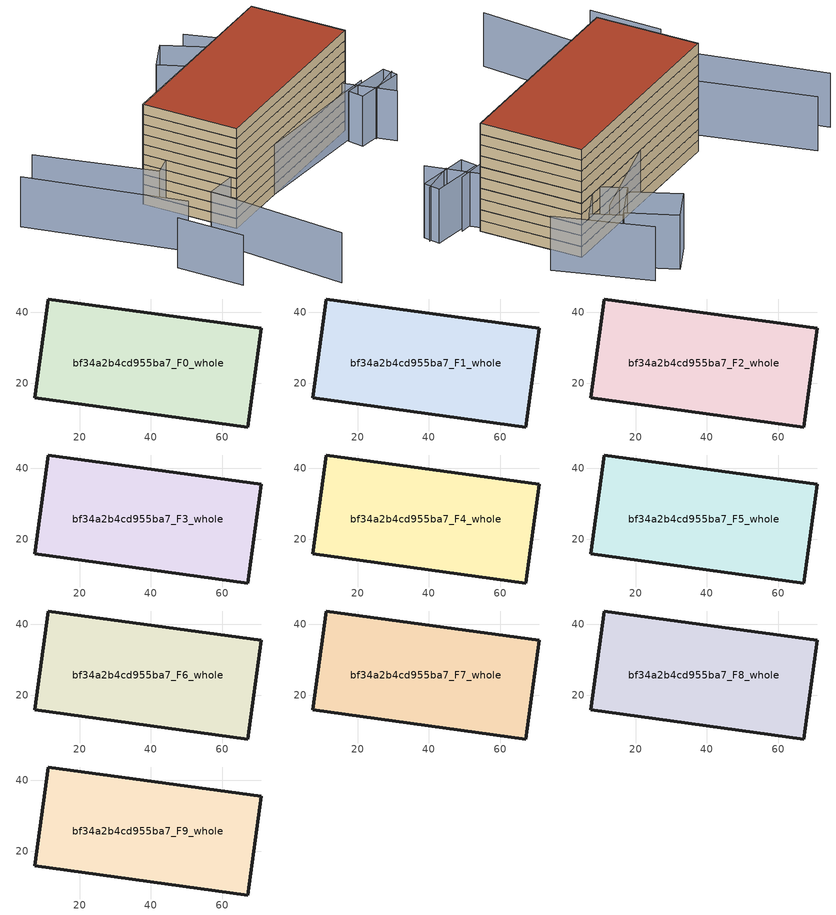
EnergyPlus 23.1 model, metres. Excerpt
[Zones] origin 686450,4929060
bf34a2b4cd955ba7_F0_whole
 floor ground (EU_floor_Construction): 67.18,7.75 71.02,35.47 11.15,43.75 7.31,16.03 z0
 wall outside (EU_wall_Construction): 7.31,16.03 11.15,43.75 71.02,35.47 67.18,7.75 7.31,16.03 z0:3
bf34a2b4cd955ba7_F1_whole
 floor to bf34a2b4cd955ba7_F0_whole (EU_floor_Construction): 67.17,7.75 71.01,35.47 11.15,43.75 7.3,16.03 z3
 wall outside (EU_wall_Construction): 7.31,16.03 11.15,43.75 71.02,35.47 67.18,7.75 7.31,16.03 z3:6
bf34a2b4cd955ba7_F2_whole
 floor to bf34a2b4cd955ba7_F1_whole (EU_floor_Construction): 67.17,7.75 71.01,35.47 11.15,43.75 7.3,16.03 z6
 wall outside (EU_wall_Construction): 7.31,16.03 11.15,43.75 71.02,35.47 67.18,7.75 7.31,16.03 z6:9
bf34a2b4cd955ba7_F3_whole
 floor to bf34a2b4cd955ba7_F2_whole (EU_floor_Construction): 67.17,7.75 71.01,35.47 11.15,43.75 7.3,16.03 z9
 wall outside (EU_wall_Construction): 7.31,16.03 11.15,43.75 71.02,35.47 67.18,7.75 7.31,16.03 z9:12
bf34a2b4cd955ba7_F4_whole
 floor to bf34a2b4cd955ba7_F3_whole (EU_floor_Construction): 67.17,7.75 71.01,35.47 11.15,43.75 7.3,16.03 z12
 wall outside (EU_wall_Construction): 7.31,16.03 11.15,43.75 71.02,35.47 67.18,7.75 7.31,16.03 z12:15
bf34a2b4cd955ba7_F5_whole
 floor to bf34a2b4cd955ba7_F4_whole (EU_floor_Construction): 67.17,7.75 71.01,35.47 11.15,43.75 7.3,16.03 z15
 wall outside (EU_wall_Construction): 7.31,16.03 11.15,43.75 71.02,35.47 67.18,7.75 7.31,16.03 z15:18
bf34a2b4cd955ba7_F6_whole
 floor to bf34a2b4cd955ba7_F5_whole (EU_floor_Construction): 67.17,7.75 71.01,35.47 11.15,43.75 7.3,16.03 z18
 wall outside (EU_wall_Construction): 7.31,16.03 11.15,43.75 71.02,35.47 67.18,7.75 7.31,16.03 z18:21
bf34a2b4cd955ba7_F7_whole
 floor to bf34a2b4cd955ba7_F6_whole (EU_floor_Construction): 67.17,7.75 71.01,35.47 11.15,43.75 7.3,16.03 z21
 wall outside (EU_wall_Construction): 7.31,16.03 11.15,43.75 71.02,35.47 67.18,7.75 7.31,16.03 z21:24
bf34a2b4cd955ba7_F8_whole
 floor to bf34a2b4cd955ba7_F7_whole (EU_floor_Construction): 67.17,7.75 71.01,35.47 11.15,43.75 7.3,16.03 z24
 wall outside (EU_wall_Construction): 7.31,16.03 11.15,43.75 71.02,35.47 67.18,7.75 7.31,16.03 z24:27
bf34a2b4cd955ba7_F9_whole
 floor to bf34a2b4cd955ba7_F8_whole (EU_floor_Construction): 67.17,7.75 71.01,35.47 11.15,43.75 7.3,16.03 z27
 wall outside (EU_wall_Construction): 7.31,16.03 11.15,43.75 71.02,35.47 67.18,7.75 7.31,16.03 z27:30
 roof outside (EU_roof_Construction): 71.02,35.47 67.18,7.75 7.31,16.03 11.15,43.75 z30
shading: 65.78,-1.51 76.1,-2.01 / -10.74,-19.94 -1.5,20 / -1.5,20 68.7,3.76 / -17.81,23.33 -20.72,3.95 / 66.51,-7.02 63.63,32.49 / -11.22,69.62 -8.51,23.88 / 69.44,42.17 4.06,36.39 / 4.06,36.39 1,70.94 / 79.59,30.59 75.79,56.26 / 61.9,4.78 76.2,0.44 / 76.2,0.44 74.88,-3.9 / 74.88,-3.9 60.59,0.45 / 60.59,0.45 61.9,4.78 / 59.78,43.3 72.96,46.99 / 72.96,46.99 75.21,38.98 / 75.21,38.98 62.02,35.29 / 62.02,35.29 59.78,43.3 / 71.88,46.66 61.58,43.79 / 61.58,43.79 57.85,57.16 / 57.85,57.16 68.15,60.03 / 68.15,60.03 71.88,46.66 z0:15
[Building]
EU S2 Campaign: North Axis=0; Terrain=City; Solar Distribution=FullExterior
[Site:Location]
Bologna: Latitude=44.5; Longitude=11.25; Time Zone=1; Elevation=37
[SizingPeriod:WeatherFileDays]
AnnualSizingPeriod: Begin Month=1; Begin Day of Month=1; End Month=12; End Day of Month=31; Day of Week for Start Day=Monday; Use Weather File Daylight Saving Period=No; Use Weather File Rain and Snow Indicators=No
[MATERIAL]
EU_InternalMass_Material: Roughness=MediumRough; Thickness=0.1; Conductivity=1; Density=1800; Specific Heat=900; Thermal Absorptance=0.9; Solar Absorptance=0.7; Visible Absorptance=0.7
[MATERIAL:NOMASS] Roughness=MediumRough; Thermal Absorptance=0.9; Solar Absorptance=0.7; Visible Absorptance=0.7
Name | Thermal Resistance
EU_wall_NoMass | 0.905828
EU_roof_NoMass | 0.37593
EU_floor_NoMass | 0.67114
[CONSTRUCTION]
EU_wall_Construction: EU_wall_NoMass
EU_roof_Construction: EU_roof_NoMass
EU_floor_Construction: EU_floor_NoMass
EU_InternalMass_Construction: EU_InternalMass_Material
[ZONE] Type=1; Multiplier=1; Ceiling Height=autocalculate; Volume=5075.13; Floor Area=autocalculate; Part of Total Floor Area=Yes
bf34a2b4cd955ba7_F0_whole; bf34a2b4cd955ba7_F1_whole; bf34a2b4cd955ba7_F2_whole; bf34a2b4cd955ba7_F3_whole; bf34a2b4cd955ba7_F4_whole; bf34a2b4cd955ba7_F5_whole; bf34a2b4cd955ba7_F6_whole; bf34a2b4cd955ba7_F7_whole; bf34a2b4cd955ba7_F8_whole; bf34a2b4cd955ba7_F9_whole
[INTERNALMASS] Construction=EU_InternalMass_Construction; Surface Area=1691.71
Name | Zone or ZoneList
bf34a2b4cd955ba7_F0_whole_EU_InternalMass | bf34a2b4cd955ba7_F0_whole
bf34a2b4cd955ba7_F1_whole_EU_InternalMass | bf34a2b4cd955ba7_F1_whole
bf34a2b4cd955ba7_F2_whole_EU_InternalMass | bf34a2b4cd955ba7_F2_whole
bf34a2b4cd955ba7_F3_whole_EU_InternalMass | bf34a2b4cd955ba7_F3_whole
bf34a2b4cd955ba7_F4_whole_EU_InternalMass | bf34a2b4cd955ba7_F4_whole
bf34a2b4cd955ba7_F5_whole_EU_InternalMass | bf34a2b4cd955ba7_F5_whole
bf34a2b4cd955ba7_F6_whole_EU_InternalMass | bf34a2b4cd955ba7_F6_whole
bf34a2b4cd955ba7_F7_whole_EU_InternalMass | bf34a2b4cd955ba7_F7_whole
bf34a2b4cd955ba7_F8_whole_EU_InternalMass | bf34a2b4cd955ba7_F8_whole
bf34a2b4cd955ba7_F9_whole_EU_InternalMass | bf34a2b4cd955ba7_F9_whole
[OTHEREQUIPMENT] Fuel Type=Electricity; Design Level Calculation Method=Watts/Area; Power per Zone Floor Area=1; Fraction Latent=0; Fraction Radiant=0; Fraction Lost=0; Carbon Dioxide Generation Rate=0; EndUse Subcategory=EU_Step8_InternalGains
Name | Zone or ZoneList or Space or SpaceList | Schedule
EU_Step8_InternalGain_bf34a2b4cd955ba7_F0_whole_f000 | bf34a2b4cd955ba7_F0_whole | EU_Step8_GainSchedule_bf34a2b4cd955ba7_F0_whole_f000
EU_Step8_InternalGain_bf34a2b4cd955ba7_F1_whole_f000 | bf34a2b4cd955ba7_F1_whole | EU_Step8_GainSchedule_bf34a2b4cd955ba7_F1_whole_f000
EU_Step8_InternalGain_bf34a2b4cd955ba7_F2_whole_f000 | bf34a2b4cd955ba7_F2_whole | EU_Step8_GainSchedule_bf34a2b4cd955ba7_F2_whole_f000
EU_Step8_InternalGain_bf34a2b4cd955ba7_F3_whole_f000 | bf34a2b4cd955ba7_F3_whole | EU_Step8_GainSchedule_bf34a2b4cd955ba7_F3_whole_f000
EU_Step8_InternalGain_bf34a2b4cd955ba7_F4_whole_f000 | bf34a2b4cd955ba7_F4_whole | EU_Step8_GainSchedule_bf34a2b4cd955ba7_F4_whole_f000
EU_Step8_InternalGain_bf34a2b4cd955ba7_F5_whole_f000 | bf34a2b4cd955ba7_F5_whole | EU_Step8_GainSchedule_bf34a2b4cd955ba7_F5_whole_f000
EU_Step8_InternalGain_bf34a2b4cd955ba7_F6_whole_f000 | bf34a2b4cd955ba7_F6_whole | EU_Step8_GainSchedule_bf34a2b4cd955ba7_F6_whole_f000
EU_Step8_InternalGain_bf34a2b4cd955ba7_F7_whole_f000 | bf34a2b4cd955ba7_F7_whole | EU_Step8_GainSchedule_bf34a2b4cd955ba7_F7_whole_f000
EU_Step8_InternalGain_bf34a2b4cd955ba7_F8_whole_f000 | bf34a2b4cd955ba7_F8_whole | EU_Step8_GainSchedule_bf34a2b4cd955ba7_F8_whole_f000
EU_Step8_InternalGain_bf34a2b4cd955ba7_F9_whole_f000 | bf34a2b4cd955ba7_F9_whole | EU_Step8_GainSchedule_bf34a2b4cd955ba7_F9_whole_f000
[ZONEVENTILATION:DESIGNFLOWRATE] Schedule=EU_AlwaysOn; Design Flow Rate Calculation Method=AirChanges/Hour; Air Changes per Hour=0.73129; Ventilation Type=Natural; Fan Pressure Rise=0; Fan Total Efficiency=1; Constant Term Coefficient=1; Temperature Term Coefficient=0; Velocity Term Coefficient=0; Velocity Squared Term Coefficient=0; Minimum Indoor Temperature=-100; Maximum Indoor Temperature=100; Delta Temperature=-100; Minimum Outdoor Temperature=-100; Maximum Outdoor Temperature=100; Maximum Wind Speed=40
Name | Zone or ZoneList or Space or SpaceList
EU_ConstantAir_bf34a2b4cd955ba7_F0_whole | bf34a2b4cd955ba7_F0_whole
EU_ConstantAir_bf34a2b4cd955ba7_F1_whole | bf34a2b4cd955ba7_F1_whole
EU_ConstantAir_bf34a2b4cd955ba7_F2_whole | bf34a2b4cd955ba7_F2_whole
EU_ConstantAir_bf34a2b4cd955ba7_F3_whole | bf34a2b4cd955ba7_F3_whole
EU_ConstantAir_bf34a2b4cd955ba7_F4_whole | bf34a2b4cd955ba7_F4_whole
EU_ConstantAir_bf34a2b4cd955ba7_F5_whole | bf34a2b4cd955ba7_F5_whole
EU_ConstantAir_bf34a2b4cd955ba7_F6_whole | bf34a2b4cd955ba7_F6_whole
EU_ConstantAir_bf34a2b4cd955ba7_F7_whole | bf34a2b4cd955ba7_F7_whole
EU_ConstantAir_bf34a2b4cd955ba7_F8_whole | bf34a2b4cd955ba7_F8_whole
EU_ConstantAir_bf34a2b4cd955ba7_F9_whole | bf34a2b4cd955ba7_F9_whole
[HVACTEMPLATE:THERMOSTAT] Constant Heating Setpoint=20; Constant Cooling Setpoint=50
EU_HeatOnly_bf34a2b4cd955ba7_F0_whole; EU_HeatOnly_bf34a2b4cd955ba7_F1_whole; EU_HeatOnly_bf34a2b4cd955ba7_F2_whole; EU_HeatOnly_bf34a2b4cd955ba7_F3_whole; EU_HeatOnly_bf34a2b4cd955ba7_F4_whole; EU_HeatOnly_bf34a2b4cd955ba7_F5_whole; EU_HeatOnly_bf34a2b4cd955ba7_F6_whole; EU_HeatOnly_bf34a2b4cd955ba7_F7_whole; EU_HeatOnly_bf34a2b4cd955ba7_F8_whole; EU_HeatOnly_bf34a2b4cd955ba7_F9_whole
[HVACTEMPLATE:ZONE:IDEALLOADSAIRSYSTEM] System Availability Schedule=EU_AlwaysOn; Maximum Heating Supply Air Temperature=50; Minimum Cooling Supply Air Temperature=13; Maximum Heating Supply Air Humidity Ratio=0.0156; Minimum Cooling Supply Air Humidity Ratio=0.0077; Heating Limit=NoLimit; Cooling Limit=NoLimit; Heating Availability Schedule=EU_AlwaysOn; Cooling Availability Schedule=EU_CoolingOff; Dehumidification Control Type=ConstantSensibleHeatRatio; Cooling Sensible Heat Ratio=0.7; Dehumidification Setpoint=60; Humidification Control Type=None; Humidification Setpoint=30; Outdoor Air Method=None; Outdoor Air Flow Rate per Person=0.00944; Outdoor Air Flow Rate per Zone Floor Area=0; Outdoor Air Flow Rate per Zone=0; Demand Controlled Ventilation Type=None; Outdoor Air Economizer Type=NoEconomizer; Heat Recovery Type=None; Sensible Heat Recovery Effectiveness=0.7; Latent Heat Recovery Effectiveness=0.65
Name | Template Thermostat
bf34a2b4cd955ba7_F0_whole | EU_HeatOnly_bf34a2b4cd955ba7_F0_whole
bf34a2b4cd955ba7_F1_whole | EU_HeatOnly_bf34a2b4cd955ba7_F1_whole
bf34a2b4cd955ba7_F2_whole | EU_HeatOnly_bf34a2b4cd955ba7_F2_whole
bf34a2b4cd955ba7_F3_whole | EU_HeatOnly_bf34a2b4cd955ba7_F3_whole
bf34a2b4cd955ba7_F4_whole | EU_HeatOnly_bf34a2b4cd955ba7_F4_whole
bf34a2b4cd955ba7_F5_whole | EU_HeatOnly_bf34a2b4cd955ba7_F5_whole
bf34a2b4cd955ba7_F6_whole | EU_HeatOnly_bf34a2b4cd955ba7_F6_whole
bf34a2b4cd955ba7_F7_whole | EU_HeatOnly_bf34a2b4cd955ba7_F7_whole
bf34a2b4cd955ba7_F8_whole | EU_HeatOnly_bf34a2b4cd955ba7_F8_whole
bf34a2b4cd955ba7_F9_whole | EU_HeatOnly_bf34a2b4cd955ba7_F9_whole
[SIZING:ZONE] Zone Cooling Design Supply Air Temperature Input Method=SupplyAirTemperature; Zone Cooling Design Supply Air Temperature=13; Zone Heating Design Supply Air Temperature Input Method=SupplyAirTemperature; Zone Heating Design Supply Air Temperature=50; Zone Cooling Design Supply Air Humidity Ratio=0.008; Zone Heating Design Supply Air Humidity Ratio=0.008; Cooling Design Air Flow Method=DesignDay; Cooling Design Air Flow Rate=0; Cooling Minimum Air Flow per Zone Floor Area=0.000762; Cooling Minimum Air Flow=0; Cooling Minimum Air Flow Fraction=0.2; Heating Design Air Flow Method=DesignDay; Heating Design Air Flow Rate=0; Heating Maximum Air Flow per Zone Floor Area=0.002032; Heating Maximum Air Flow=0.141576; Heating Maximum Air Flow Fraction=0.3; Account for Dedicated Outdoor Air System=No; Dedicated Outdoor Air System Control Strategy=NeutralSupplyAir; Dedicated Outdoor Air Low Setpoint Temperature for Design=autosize; Dedicated Outdoor Air High Setpoint Temperature for Design=autosize; Zone Load Sizing Method=Sensible Load Only No Latent Load; Zone Latent Cooling Design Supply Air Humidity Ratio Input Method=HumidityRatioDifference; Zone Cooling Design Supply Air Humidity Ratio Difference=0.005; Zone Latent Heating Design Supply Air Humidity Ratio Input Method=HumidityRatioDifference; Zone Humidification Design Supply Air Humidity Ratio Difference=0.005
bf34a2b4cd955ba7_F0_whole; bf34a2b4cd955ba7_F1_whole; bf34a2b4cd955ba7_F2_whole; bf34a2b4cd955ba7_F3_whole; bf34a2b4cd955ba7_F4_whole; bf34a2b4cd955ba7_F5_whole; bf34a2b4cd955ba7_F6_whole; bf34a2b4cd955ba7_F7_whole; bf34a2b4cd955ba7_F8_whole; bf34a2b4cd955ba7_F9_whole
[SCHEDULE:CONSTANT]
Name | Hourly Value
EU_AlwaysOn | 1
EU_CoolingOff | 0
[SCHEDULE:FILE] Column Number=1; Rows to Skip at Top=0; Number of Hours of Data=8760; Column Separator=Comma; Interpolate to Timestep=No; Minutes per Item=60; Adjust Schedule for Daylight Savings=Yes
Name | File
EU_Step8_GainSchedule_bf34a2b4cd955ba7_F0_whole_f000 | ../../schedules/bf34a2b4cd955ba7/bf34a2b4cd955ba7_F0_whole_f000_gain.csv
EU_Step8_GainSchedule_bf34a2b4cd955ba7_F1_whole_f000 | ../../schedules/bf34a2b4cd955ba7/bf34a2b4cd955ba7_F1_whole_f000_gain.csv
EU_Step8_GainSchedule_bf34a2b4cd955ba7_F2_whole_f000 | ../../schedules/bf34a2b4cd955ba7/bf34a2b4cd955ba7_F2_whole_f000_gain.csv
EU_Step8_GainSchedule_bf34a2b4cd955ba7_F3_whole_f000 | ../../schedules/bf34a2b4cd955ba7/bf34a2b4cd955ba7_F3_whole_f000_gain.csv
EU_Step8_GainSchedule_bf34a2b4cd955ba7_F4_whole_f000 | ../../schedules/bf34a2b4cd955ba7/bf34a2b4cd955ba7_F4_whole_f000_gain.csv
EU_Step8_GainSchedule_bf34a2b4cd955ba7_F5_whole_f000 | ../../schedules/bf34a2b4cd955ba7/bf34a2b4cd955ba7_F5_whole_f000_gain.csv
EU_Step8_GainSchedule_bf34a2b4cd955ba7_F6_whole_f000 | ../../schedules/bf34a2b4cd955ba7/bf34a2b4cd955ba7_F6_whole_f000_gain.csv
EU_Step8_GainSchedule_bf34a2b4cd955ba7_F7_whole_f000 | ../../schedules/bf34a2b4cd955ba7/bf34a2b4cd955ba7_F7_whole_f000_gain.csv
EU_Step8_GainSchedule_bf34a2b4cd955ba7_F8_whole_f000 | ../../schedules/bf34a2b4cd955ba7/bf34a2b4cd955ba7_F8_whole_f000_gain.csv
EU_Step8_GainSchedule_bf34a2b4cd955ba7_F9_whole_f000 | ../../schedules/bf34a2b4cd955ba7/bf34a2b4cd955ba7_F9_whole_f000_gain.csv
